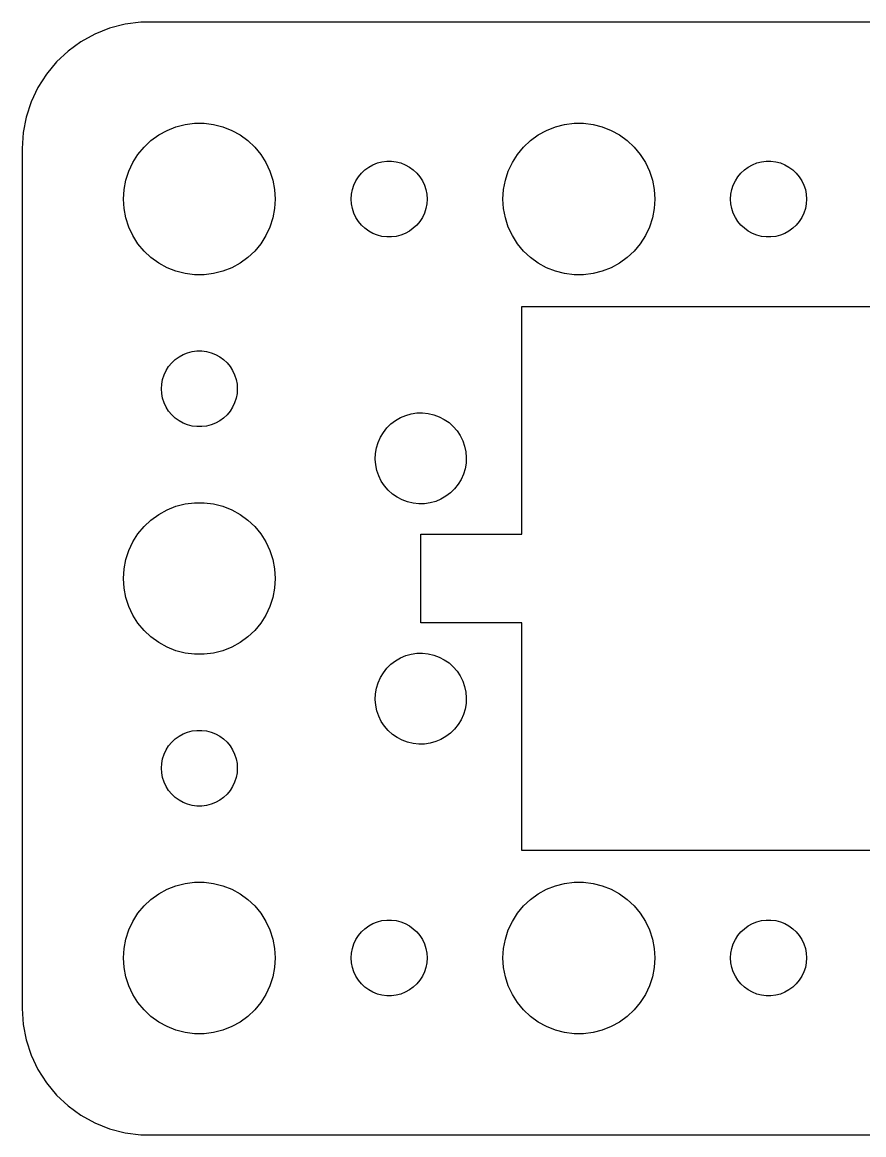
# Model space of a CAD drawing. Header units: metres. Extents: x -52 to 22, y -22 to 130.
# Drawn here: x -52 to -18.74, y -21.99 to 21.99 of the extents above; entities that cross this region are included whole.
import ezdxf

# ---------------------------------------------------------------- set-up
doc = ezdxf.new("R2010")
doc.units = ezdxf.units.M

msp = doc.modelspace()

# ---------------------------------------------------------------- linework, layer by layer
for p, q in [((-47.3139, 21.9901), (-47.9369, 21.9114)), ((17.3139, 21.9901), (-47.3139, 21.9901)), ((-48.5451, 21.7553), (-49.1289, 21.5241)), ((-47.9369, 21.9114), (-48.5451, 21.7553)), ((-49.6791, 21.2216), (-50.1871, 20.8526)), ((-49.1289, 21.5241), (-49.6791, 21.2216)), ((-50.1871, 20.8526), (-50.6448, 20.4227)), ((-50.6448, 20.4227), (-51.0451, 19.9389)), ((-51.0451, 19.9389), (-51.3815, 19.4088)), ((-51.3815, 19.4088), (-51.6489, 18.8406)), ((-51.6489, 18.8406), (-51.8429, 18.2434)), ((-51.8429, 18.2434), (-51.9606, 17.6267)), ((-51.9606, 17.6267), (-52, 17)), ((-46.6075, 17.533), (-46.2773, 17.7145)), ((-46.2773, 17.7145), (-45.927, 17.8532)), ((-45.927, 17.8532), (-45.5621, 17.9469)), ((-45.5621, 17.9469), (-45.1884, 17.9941)), ((-45.1884, 17.9941), (-44.8116, 17.9941)), ((-44.8116, 17.9941), (-44.4379, 17.9469)), ((-44.4379, 17.9469), (-44.0729, 17.8532)), ((-44.0729, 17.8532), (-43.7227, 17.7145)), ((-43.7227, 17.7145), (-43.3925, 17.533)), ((-31.6075, 17.533), (-31.2773, 17.7145)), ((-31.2773, 17.7145), (-30.927, 17.8532)), ((-30.927, 17.8532), (-30.5621, 17.9469)), ((-30.5621, 17.9469), (-30.1884, 17.9941)), ((-30.1884, 17.9941), (-29.8116, 17.9941)), ((-29.8116, 17.9941), (-29.4379, 17.9469)), ((-29.4379, 17.9469), (-29.0729, 17.8532)), ((-29.0729, 17.8532), (-28.7227, 17.7145)), ((-28.7227, 17.7145), (-28.3925, 17.533)), ((-47.1869, 17.0536), (-46.9123, 17.3115)), ((-46.9123, 17.3115), (-46.6075, 17.533)), ((-43.3925, 17.533), (-43.0877, 17.3115)), ((-43.0877, 17.3115), (-42.8131, 17.0536)), ((-32.1869, 17.0536), (-31.9123, 17.3115)), ((-31.9123, 17.3115), (-31.6075, 17.533)), ((-28.3925, 17.533), (-28.0877, 17.3115)), ((-28.0877, 17.3115), (-27.8131, 17.0536)), ((-52, 17), (-52, -17)), ((-47.6289, 16.4453), (-47.427, 16.7634)), ((-47.427, 16.7634), (-47.1869, 17.0536)), ((-42.8131, 17.0536), (-42.5729, 16.7634)), ((-42.5729, 16.7634), (-42.3711, 16.4453)), ((-32.6289, 16.4453), (-32.427, 16.7634)), ((-32.427, 16.7634), (-32.1869, 17.0536)), ((-27.8131, 17.0536), (-27.5729, 16.7634)), ((-27.5729, 16.7634), (-27.3711, 16.4453)), ((-47.7893, 16.1044), (-47.6289, 16.4453)), ((-42.3711, 16.4453), (-42.2107, 16.1044)), ((-38.3037, 16.2665), (-38.1387, 16.3572)), ((-38.1387, 16.3572), (-37.9635, 16.4266)), ((-37.9635, 16.4266), (-37.7811, 16.4734)), ((-37.7811, 16.4734), (-37.5942, 16.497)), ((-37.5942, 16.497), (-37.4058, 16.497)), ((-37.4058, 16.497), (-37.2189, 16.4734)), ((-37.2189, 16.4734), (-37.0365, 16.4266)), ((-37.0365, 16.4266), (-36.8613, 16.3572)), ((-36.8613, 16.3572), (-36.6963, 16.2665)), ((-32.7893, 16.1044), (-32.6289, 16.4453)), ((-27.3711, 16.4453), (-27.2107, 16.1044)), ((-23.3037, 16.2665), (-23.1387, 16.3572)), ((-23.1387, 16.3572), (-22.9635, 16.4266)), ((-22.9635, 16.4266), (-22.7811, 16.4734)), ((-22.7811, 16.4734), (-22.5942, 16.497)), ((-22.5942, 16.497), (-22.4058, 16.497)), ((-22.4058, 16.497), (-22.2189, 16.4734)), ((-22.2189, 16.4734), (-22.0365, 16.4266)), ((-22.0365, 16.4266), (-21.8613, 16.3572)), ((-21.8613, 16.3572), (-21.6963, 16.2665)), ((-47.9057, 15.7461), (-47.7893, 16.1044)), ((-42.2107, 16.1044), (-42.0942, 15.7461)), ((-38.8145, 15.7226), (-38.7135, 15.8817)), ((-38.7135, 15.8817), (-38.5934, 16.0268)), ((-38.5934, 16.0268), (-38.4561, 16.1558)), ((-38.4561, 16.1558), (-38.3037, 16.2665)), ((-36.6963, 16.2665), (-36.5439, 16.1558)), ((-36.5439, 16.1558), (-36.4065, 16.0268)), ((-36.4065, 16.0268), (-36.2865, 15.8817)), ((-36.2865, 15.8817), (-36.1855, 15.7226)), ((-32.9057, 15.7461), (-32.7893, 16.1044)), ((-27.2107, 16.1044), (-27.0942, 15.7461)), ((-23.8145, 15.7226), (-23.7135, 15.8817)), ((-23.7135, 15.8817), (-23.5934, 16.0268)), ((-23.5934, 16.0268), (-23.4561, 16.1558)), ((-23.4561, 16.1558), (-23.3037, 16.2665)), ((-21.6963, 16.2665), (-21.5439, 16.1558)), ((-21.5439, 16.1558), (-21.4065, 16.0268)), ((-21.4065, 16.0268), (-21.2865, 15.8817)), ((-21.2865, 15.8817), (-21.1855, 15.7226)), ((-47.9763, 15.376), (-47.9057, 15.7461)), ((-42.0942, 15.7461), (-42.0237, 15.376)), ((-38.9529, 15.373), (-38.8947, 15.5522)), ((-38.8947, 15.5522), (-38.8145, 15.7226)), ((-36.1855, 15.7226), (-36.1053, 15.5522)), ((-36.1053, 15.5522), (-36.0471, 15.373)), ((-32.9763, 15.376), (-32.9057, 15.7461)), ((-27.0942, 15.7461), (-27.0237, 15.376)), ((-23.9529, 15.373), (-23.8947, 15.5522)), ((-23.8947, 15.5522), (-23.8145, 15.7226)), ((-21.1855, 15.7226), (-21.1053, 15.5522)), ((-21.1053, 15.5522), (-21.0471, 15.373)), ((-48, 15), (-47.9763, 15.376)), ((-47.9763, 14.624), (-48, 15)), ((-42.0237, 15.376), (-42, 15)), ((-42, 15), (-42.0237, 14.624)), ((-39, 15), (-38.9882, 15.188)), ((-38.9882, 14.812), (-39, 15)), ((-38.9882, 15.188), (-38.9529, 15.373)), ((-36.0471, 15.373), (-36.0118, 15.188)), ((-36.0118, 15.188), (-36, 15)), ((-36, 15), (-36.0118, 14.812)), ((-33, 15), (-32.9763, 15.376)), ((-32.9763, 14.624), (-33, 15)), ((-27.0237, 15.376), (-27, 15)), ((-27, 15), (-27.0237, 14.624)), ((-24, 15), (-23.9882, 15.188)), ((-23.9882, 14.812), (-24, 15)), ((-23.9882, 15.188), (-23.9529, 15.373)), ((-21.0471, 15.373), (-21.0118, 15.188)), ((-21.0118, 15.188), (-21, 15)), ((-21, 15), (-21.0118, 14.812)), ((-47.9057, 14.2539), (-47.9763, 14.624)), ((-42.0237, 14.624), (-42.0942, 14.2539)), ((-38.9529, 14.627), (-38.9882, 14.812)), ((-38.8947, 14.4478), (-38.9529, 14.627)), ((-36.0471, 14.627), (-36.1053, 14.4478)), ((-36.0118, 14.812), (-36.0471, 14.627)), ((-32.9057, 14.2539), (-32.9763, 14.624)), ((-27.0237, 14.624), (-27.0942, 14.2539)), ((-23.9529, 14.627), (-23.9882, 14.812)), ((-23.8947, 14.4478), (-23.9529, 14.627)), ((-21.0471, 14.627), (-21.1053, 14.4478)), ((-21.0118, 14.812), (-21.0471, 14.627)), ((-47.7893, 13.8956), (-47.9057, 14.2539)), ((-42.0942, 14.2539), (-42.2107, 13.8956)), ((-38.8145, 14.2774), (-38.8947, 14.4478)), ((-38.7135, 14.1183), (-38.8145, 14.2774)), ((-38.5934, 13.9732), (-38.7135, 14.1183)), ((-36.2865, 14.1183), (-36.4065, 13.9732)), ((-36.1855, 14.2774), (-36.2865, 14.1183)), ((-36.1053, 14.4478), (-36.1855, 14.2774)), ((-32.7893, 13.8956), (-32.9057, 14.2539)), ((-27.0942, 14.2539), (-27.2107, 13.8956)), ((-23.8145, 14.2774), (-23.8947, 14.4478)), ((-23.7135, 14.1183), (-23.8145, 14.2774)), ((-23.5934, 13.9732), (-23.7135, 14.1183)), ((-21.2865, 14.1183), (-21.4065, 13.9732)), ((-21.1855, 14.2774), (-21.2865, 14.1183)), ((-21.1053, 14.4478), (-21.1855, 14.2774)), ((-47.6289, 13.5547), (-47.7893, 13.8956)), ((-42.2107, 13.8956), (-42.3711, 13.5547)), ((-38.4561, 13.8442), (-38.5934, 13.9732)), ((-38.3037, 13.7335), (-38.4561, 13.8442)), ((-38.1387, 13.6427), (-38.3037, 13.7335)), ((-37.9635, 13.5734), (-38.1387, 13.6427)), ((-36.8613, 13.6427), (-37.0365, 13.5734)), ((-36.6963, 13.7335), (-36.8613, 13.6427)), ((-36.5439, 13.8442), (-36.6963, 13.7335)), ((-36.4065, 13.9732), (-36.5439, 13.8442)), ((-32.6289, 13.5547), (-32.7893, 13.8956)), ((-27.2107, 13.8956), (-27.3711, 13.5547)), ((-23.4561, 13.8442), (-23.5934, 13.9732)), ((-23.3037, 13.7335), (-23.4561, 13.8442)), ((-23.1387, 13.6427), (-23.3037, 13.7335)), ((-22.9635, 13.5734), (-23.1387, 13.6427)), ((-21.8613, 13.6427), (-22.0365, 13.5734)), ((-21.6963, 13.7335), (-21.8613, 13.6427)), ((-21.5439, 13.8442), (-21.6963, 13.7335)), ((-21.4065, 13.9732), (-21.5439, 13.8442)), ((-47.427, 13.2366), (-47.6289, 13.5547)), ((-47.1869, 12.9464), (-47.427, 13.2366)), ((-42.5729, 13.2366), (-42.8131, 12.9464)), ((-42.3711, 13.5547), (-42.5729, 13.2366)), ((-37.7811, 13.5266), (-37.9635, 13.5734)), ((-37.5942, 13.5029), (-37.7811, 13.5266)), ((-37.4058, 13.5029), (-37.5942, 13.5029)), ((-37.2189, 13.5266), (-37.4058, 13.5029)), ((-37.0365, 13.5734), (-37.2189, 13.5266)), ((-32.427, 13.2366), (-32.6289, 13.5547)), ((-32.1869, 12.9464), (-32.427, 13.2366)), ((-27.5729, 13.2366), (-27.8131, 12.9464)), ((-27.3711, 13.5547), (-27.5729, 13.2366)), ((-22.7811, 13.5266), (-22.9635, 13.5734)), ((-22.5942, 13.5029), (-22.7811, 13.5266)), ((-22.4058, 13.5029), (-22.5942, 13.5029)), ((-22.2189, 13.5266), (-22.4058, 13.5029)), ((-22.0365, 13.5734), (-22.2189, 13.5266)), ((-46.9123, 12.6884), (-47.1869, 12.9464)), ((-42.8131, 12.9464), (-43.0877, 12.6884)), ((-31.9123, 12.6884), (-32.1869, 12.9464)), ((-27.8131, 12.9464), (-28.0877, 12.6884)), ((-46.6075, 12.467), (-46.9123, 12.6884)), ((-46.2773, 12.2855), (-46.6075, 12.467)), ((-43.3925, 12.467), (-43.7227, 12.2855)), ((-43.0877, 12.6884), (-43.3925, 12.467)), ((-31.6075, 12.467), (-31.9123, 12.6884)), ((-31.2773, 12.2855), (-31.6075, 12.467)), ((-28.3925, 12.467), (-28.7227, 12.2855)), ((-28.0877, 12.6884), (-28.3925, 12.467)), ((-45.927, 12.1468), (-46.2773, 12.2855)), ((-45.5621, 12.0531), (-45.927, 12.1468)), ((-45.1884, 12.0059), (-45.5621, 12.0531)), ((-44.8116, 12.0059), (-45.1884, 12.0059)), ((-44.4379, 12.0531), (-44.8116, 12.0059)), ((-44.0729, 12.1468), (-44.4379, 12.0531)), ((-43.7227, 12.2855), (-44.0729, 12.1468)), ((-30.927, 12.1468), (-31.2773, 12.2855)), ((-30.5621, 12.0531), (-30.927, 12.1468)), ((-30.1884, 12.0059), (-30.5621, 12.0531)), ((-29.8116, 12.0059), (-30.1884, 12.0059)), ((-29.4379, 12.0531), (-29.8116, 12.0059)), ((-29.0729, 12.1468), (-29.4379, 12.0531)), ((-28.7227, 12.2855), (-29.0729, 12.1468)), ((-32.25, 1.75), (-32.25, 10.75)), ((-32.25, 10.75), (-5.30566, 10.75)), ((-45.8037, 8.76648), (-45.6387, 8.85724)), ((-45.6387, 8.85724), (-45.4635, 8.92657)), ((-45.4635, 8.92657), (-45.2811, 8.97342)), ((-45.2811, 8.97342), (-45.0942, 8.99704)), ((-45.0942, 8.99704), (-44.9058, 8.99704)), ((-44.9058, 8.99704), (-44.7189, 8.97342)), ((-44.7189, 8.97342), (-44.5365, 8.92657)), ((-44.5365, 8.92657), (-44.3613, 8.85724)), ((-44.3613, 8.85724), (-44.1963, 8.76648)), ((-46.3145, 8.22263), (-46.2135, 8.38167)), ((-46.2135, 8.38167), (-46.0934, 8.52681)), ((-46.0934, 8.52681), (-45.9561, 8.65576)), ((-45.9561, 8.65576), (-45.8037, 8.76648)), ((-44.1963, 8.76648), (-44.0439, 8.65576)), ((-44.0439, 8.65576), (-43.9065, 8.52681)), ((-43.9065, 8.52681), (-43.7865, 8.38167)), ((-43.7865, 8.38167), (-43.6855, 8.22263)), ((-46.4529, 7.87303), (-46.3947, 8.05219)), ((-46.3947, 8.05219), (-46.3145, 8.22263)), ((-43.6855, 8.22263), (-43.6053, 8.05219)), ((-43.6053, 8.05219), (-43.5471, 7.87303)), ((-46.5, 7.5), (-46.4882, 7.68799)), ((-46.4882, 7.312), (-46.5, 7.5)), ((-46.4882, 7.68799), (-46.4529, 7.87303)), ((-43.5471, 7.87303), (-43.5118, 7.68799)), ((-43.5118, 7.68799), (-43.5, 7.5)), ((-43.5, 7.5), (-43.5118, 7.312)), ((-46.4529, 7.12695), (-46.4882, 7.312)), ((-46.3947, 6.9478), (-46.4529, 7.12695)), ((-43.5471, 7.12695), (-43.6053, 6.9478)), ((-43.5118, 7.312), (-43.5471, 7.12695)), ((-46.3145, 6.77736), (-46.3947, 6.9478)), ((-46.2135, 6.61832), (-46.3145, 6.77736)), ((-46.0934, 6.47318), (-46.2135, 6.61832)), ((-43.7865, 6.61832), (-43.9065, 6.47318)), ((-43.6855, 6.77736), (-43.7865, 6.61832)), ((-43.6053, 6.9478), (-43.6855, 6.77736)), ((-45.9561, 6.34422), (-46.0934, 6.47318)), ((-45.8037, 6.23351), (-45.9561, 6.34422)), ((-45.6387, 6.14275), (-45.8037, 6.23351)), ((-44.1963, 6.23351), (-44.3613, 6.14275)), ((-44.0439, 6.34422), (-44.1963, 6.23351)), ((-43.9065, 6.47318), (-44.0439, 6.34422)), ((-37.4261, 6.11258), (-37.2461, 6.24925)), ((-37.2461, 6.24925), (-37.0503, 6.36227)), ((-37.0503, 6.36227), (-36.8419, 6.44987)), ((-36.8419, 6.44987), (-36.6242, 6.51065)), ((-36.6242, 6.51065), (-36.4006, 6.54369)), ((-36.4006, 6.54369), (-36.1746, 6.54842)), ((-36.1746, 6.54842), (-35.9498, 6.52478)), ((-35.9498, 6.52478), (-35.7297, 6.47316)), ((-35.7297, 6.47316), (-35.5179, 6.39438)), ((-35.5179, 6.39438), (-35.3176, 6.28964)), ((-35.3176, 6.28964), (-35.1319, 6.16064)), ((-35.1319, 6.16064), (-34.9639, 6.00938)), ((-45.4635, 6.07341), (-45.6387, 6.14275)), ((-45.2811, 6.02657), (-45.4635, 6.07341)), ((-45.0942, 6.00294), (-45.2811, 6.02657)), ((-44.9058, 6.00294), (-45.0942, 6.00294)), ((-44.7189, 6.02657), (-44.9058, 6.00294)), ((-44.5365, 6.07341), (-44.7189, 6.02657)), ((-44.3613, 6.14275), (-44.5365, 6.07341)), ((-37.8452, 5.58392), (-37.7281, 5.77728)), ((-37.7281, 5.77728), (-37.5877, 5.95442)), ((-37.5877, 5.95442), (-37.4261, 6.11258)), ((-34.9639, 6.00938), (-34.8162, 5.83827)), ((-34.8162, 5.83827), (-34.6911, 5.64999)), ((-38.0024, 5.16103), (-37.9371, 5.37743)), ((-37.9371, 5.37743), (-37.8452, 5.58392)), ((-34.6911, 5.64999), (-34.5906, 5.44753)), ((-34.5906, 5.44753), (-34.5163, 5.23405)), ((-38.0496, 4.7123), (-38.0401, 4.93814)), ((-38.0401, 4.93814), (-38.0024, 5.16103)), ((-34.5163, 5.23405), (-34.4693, 5.01294)), ((-34.4693, 5.01294), (-34.4504, 4.78769)), ((-38.0307, 4.48705), (-38.0496, 4.7123)), ((-37.9837, 4.26593), (-38.0307, 4.48705)), ((-34.4599, 4.56184), (-34.4976, 4.33896)), ((-34.4504, 4.78769), (-34.4599, 4.56184)), ((-37.9093, 4.05246), (-37.9837, 4.26593)), ((-37.8088, 3.84999), (-37.9093, 4.05246)), ((-34.5629, 4.12256), (-34.6548, 3.91606)), ((-34.4976, 4.33896), (-34.5629, 4.12256)), ((-37.6837, 3.66171), (-37.8088, 3.84999)), ((-37.536, 3.4906), (-37.6837, 3.66171)), ((-34.9123, 3.54556), (-35.0738, 3.38741)), ((-34.7719, 3.7227), (-34.9123, 3.54556)), ((-34.6548, 3.91606), (-34.7719, 3.7227)), ((-37.3681, 3.33934), (-37.536, 3.4906)), ((-37.1824, 3.21034), (-37.3681, 3.33934)), ((-36.9821, 3.10561), (-37.1824, 3.21034)), ((-36.7702, 3.02682), (-36.9821, 3.10561)), ((-35.4496, 3.13771), (-35.658, 3.05011)), ((-35.2539, 3.25073), (-35.4496, 3.13771)), ((-35.0738, 3.38741), (-35.2539, 3.25073)), ((-46.6075, 2.53297), (-46.2773, 2.71448)), ((-46.2773, 2.71448), (-45.927, 2.85316)), ((-45.927, 2.85316), (-45.5621, 2.94685)), ((-45.5621, 2.94685), (-45.1884, 2.99408)), ((-45.1884, 2.99408), (-44.8116, 2.99408)), ((-44.8116, 2.99408), (-44.4379, 2.94685)), ((-44.4379, 2.94685), (-44.0729, 2.85316)), ((-44.0729, 2.85316), (-43.7227, 2.71448)), ((-43.7227, 2.71448), (-43.3925, 2.53297)), ((-36.5502, 2.9752), (-36.7702, 3.02682)), ((-36.3254, 2.95157), (-36.5502, 2.9752)), ((-36.0994, 2.9563), (-36.3254, 2.95157)), ((-35.8757, 2.98933), (-36.0994, 2.9563)), ((-35.658, 3.05011), (-35.8757, 2.98933)), ((-47.1869, 2.05363), (-46.9123, 2.31154)), ((-46.9123, 2.31154), (-46.6075, 2.53297)), ((-43.3925, 2.53297), (-43.0877, 2.31154)), ((-43.0877, 2.31154), (-42.8131, 2.05363)), ((-47.6289, 1.44525), (-47.427, 1.76335)), ((-47.427, 1.76335), (-47.1869, 2.05363)), ((-42.8131, 2.05363), (-42.5729, 1.76335)), ((-42.5729, 1.76335), (-42.3711, 1.44525)), ((-47.7893, 1.10437), (-47.6289, 1.44525)), ((-42.3711, 1.44525), (-42.2107, 1.10437)), ((-36.25, -1.75), (-36.25, 1.75)), ((-36.25, 1.75), (-32.25, 1.75)), ((-47.9057, 0.74606), (-47.7893, 1.10437)), ((-42.2107, 1.10437), (-42.0942, 0.74606)), ((-47.9763, 0.37599), (-47.9057, 0.74606)), ((-42.0942, 0.74606), (-42.0237, 0.37599)), ((-48, 0), (-47.9763, 0.37599)), ((-47.9763, -0.37599), (-48, 0)), ((-42.0237, 0.37599), (-42, 0)), ((-42, 0), (-42.0237, -0.37599)), ((-47.9057, -0.74606), (-47.9763, -0.37599)), ((-42.0237, -0.37599), (-42.0942, -0.74606)), ((-47.7893, -1.10437), (-47.9057, -0.74606)), ((-42.0942, -0.74606), (-42.2107, -1.10437)), ((-47.6289, -1.44525), (-47.7893, -1.10437)), ((-42.2107, -1.10437), (-42.3711, -1.44525)), ((-47.427, -1.76335), (-47.6289, -1.44525)), ((-42.3711, -1.44525), (-42.5729, -1.76335)), ((-32.25, -1.75), (-36.25, -1.75)), ((-32.25, -10.75), (-32.25, -1.75)), ((-47.1869, -2.05363), (-47.427, -1.76335)), ((-46.9123, -2.31154), (-47.1869, -2.05363)), ((-42.8131, -2.05363), (-43.0877, -2.31154)), ((-42.5729, -1.76335), (-42.8131, -2.05363)), ((-46.6075, -2.53297), (-46.9123, -2.31154)), ((-46.2773, -2.71448), (-46.6075, -2.53297)), ((-43.3925, -2.53297), (-43.7227, -2.71448)), ((-43.0877, -2.31154), (-43.3925, -2.53297)), ((-45.927, -2.85316), (-46.2773, -2.71448)), ((-45.5621, -2.94685), (-45.927, -2.85316)), ((-45.1884, -2.99408), (-45.5621, -2.94685)), ((-44.8116, -2.99408), (-45.1884, -2.99408)), ((-44.4379, -2.94685), (-44.8116, -2.99408)), ((-44.0729, -2.85316), (-44.4379, -2.94685)), ((-43.7227, -2.71448), (-44.0729, -2.85316)), ((-37.0503, -3.13771), (-36.8419, -3.05011)), ((-36.8419, -3.05011), (-36.6242, -2.98933)), ((-36.6242, -2.98933), (-36.4006, -2.9563)), ((-36.4006, -2.9563), (-36.1746, -2.95157)), ((-36.1746, -2.95157), (-35.9498, -2.9752)), ((-35.9498, -2.9752), (-35.7297, -3.02682)), ((-35.7297, -3.02682), (-35.5179, -3.10561)), ((-37.5877, -3.54556), (-37.4261, -3.38741)), ((-37.4261, -3.38741), (-37.2461, -3.25073)), ((-37.2461, -3.25073), (-37.0503, -3.13771)), ((-35.5179, -3.10561), (-35.3176, -3.21034)), ((-35.3176, -3.21034), (-35.1319, -3.33934)), ((-35.1319, -3.33934), (-34.9639, -3.4906)), ((-34.9639, -3.4906), (-34.8162, -3.66171)), ((-37.9371, -4.12256), (-37.8452, -3.91606)), ((-37.8452, -3.91606), (-37.7281, -3.7227)), ((-37.7281, -3.7227), (-37.5877, -3.54556)), ((-34.8162, -3.66171), (-34.6911, -3.84999)), ((-34.6911, -3.84999), (-34.5906, -4.05246)), ((-38.0401, -4.56184), (-38.0024, -4.33896)), ((-38.0024, -4.33896), (-37.9371, -4.12256)), ((-34.5906, -4.05246), (-34.5163, -4.26593)), ((-34.5163, -4.26593), (-34.4693, -4.48705)), ((-38.0496, -4.78769), (-38.0401, -4.56184)), ((-38.0307, -5.01294), (-38.0496, -4.78769)), ((-34.4693, -4.48705), (-34.4504, -4.7123)), ((-34.4504, -4.7123), (-34.4599, -4.93814)), ((-37.9837, -5.23405), (-38.0307, -5.01294)), ((-37.9093, -5.44753), (-37.9837, -5.23405)), ((-34.4976, -5.16103), (-34.5629, -5.37743)), ((-34.4599, -4.93814), (-34.4976, -5.16103)), ((-37.8088, -5.64999), (-37.9093, -5.44753)), ((-37.6837, -5.83827), (-37.8088, -5.64999)), ((-34.6548, -5.58392), (-34.7719, -5.77728)), ((-34.5629, -5.37743), (-34.6548, -5.58392)), ((-45.8037, -6.23351), (-45.6387, -6.14275)), ((-45.6387, -6.14275), (-45.4635, -6.07341)), ((-45.4635, -6.07341), (-45.2811, -6.02657)), ((-45.2811, -6.02657), (-45.0942, -6.00294)), ((-45.0942, -6.00294), (-44.9058, -6.00294)), ((-44.9058, -6.00294), (-44.7189, -6.02657)), ((-44.7189, -6.02657), (-44.5365, -6.07341)), ((-44.5365, -6.07341), (-44.3613, -6.14275)), ((-44.3613, -6.14275), (-44.1963, -6.23351)), ((-37.536, -6.00938), (-37.6837, -5.83827)), ((-37.3681, -6.16064), (-37.536, -6.00938)), ((-35.0738, -6.11258), (-35.2539, -6.24925)), ((-34.9123, -5.95442), (-35.0738, -6.11258)), ((-34.7719, -5.77728), (-34.9123, -5.95442)), ((-46.2135, -6.61832), (-46.0934, -6.47318)), ((-46.0934, -6.47318), (-45.9561, -6.34422)), ((-45.9561, -6.34422), (-45.8037, -6.23351)), ((-44.1963, -6.23351), (-44.0439, -6.34422)), ((-44.0439, -6.34422), (-43.9065, -6.47318)), ((-43.9065, -6.47318), (-43.7865, -6.61832)), ((-37.1824, -6.28964), (-37.3681, -6.16064)), ((-36.9821, -6.39438), (-37.1824, -6.28964)), ((-36.7702, -6.47316), (-36.9821, -6.39438)), ((-36.5502, -6.52478), (-36.7702, -6.47316)), ((-36.3254, -6.54842), (-36.5502, -6.52478)), ((-36.0994, -6.54369), (-36.3254, -6.54842)), ((-35.8757, -6.51065), (-36.0994, -6.54369)), ((-35.658, -6.44987), (-35.8757, -6.51065)), ((-35.4496, -6.36227), (-35.658, -6.44987)), ((-35.2539, -6.24925), (-35.4496, -6.36227)), ((-46.4529, -7.12695), (-46.3947, -6.9478)), ((-46.3947, -6.9478), (-46.3145, -6.77736)), ((-46.3145, -6.77736), (-46.2135, -6.61832)), ((-43.7865, -6.61832), (-43.6855, -6.77736)), ((-43.6855, -6.77736), (-43.6053, -6.9478)), ((-43.6053, -6.9478), (-43.5471, -7.12695)), ((-46.5, -7.5), (-46.4882, -7.312)), ((-46.4882, -7.312), (-46.4529, -7.12695)), ((-43.5471, -7.12695), (-43.5118, -7.312)), ((-43.5118, -7.312), (-43.5, -7.5)), ((-46.4882, -7.68799), (-46.5, -7.5)), ((-46.4529, -7.87303), (-46.4882, -7.68799)), ((-46.3947, -8.05219), (-46.4529, -7.87303)), ((-43.5471, -7.87303), (-43.6053, -8.05219)), ((-43.5118, -7.68799), (-43.5471, -7.87303)), ((-43.5, -7.5), (-43.5118, -7.68799)), ((-46.3145, -8.22263), (-46.3947, -8.05219)), ((-46.2135, -8.38167), (-46.3145, -8.22263)), ((-43.6855, -8.22263), (-43.7865, -8.38167)), ((-43.6053, -8.05219), (-43.6855, -8.22263)), ((-46.0934, -8.52681), (-46.2135, -8.38167)), ((-45.9561, -8.65576), (-46.0934, -8.52681)), ((-45.8037, -8.76648), (-45.9561, -8.65576)), ((-45.6387, -8.85724), (-45.8037, -8.76648)), ((-44.1963, -8.76648), (-44.3613, -8.85724)), ((-44.0439, -8.65576), (-44.1963, -8.76648)), ((-43.9065, -8.52681), (-44.0439, -8.65576)), ((-43.7865, -8.38167), (-43.9065, -8.52681)), ((-45.4635, -8.92657), (-45.6387, -8.85724)), ((-45.2811, -8.97342), (-45.4635, -8.92657)), ((-45.0942, -8.99704), (-45.2811, -8.97342)), ((-44.9058, -8.99704), (-45.0942, -8.99704)), ((-44.7189, -8.97342), (-44.9058, -8.99704)), ((-44.5365, -8.92657), (-44.7189, -8.97342)), ((-44.3613, -8.85724), (-44.5365, -8.92657)), ((-5.30566, -10.75), (-32.25, -10.75)), ((-46.6075, -12.467), (-46.2773, -12.2855)), ((-46.2773, -12.2855), (-45.927, -12.1468)), ((-45.927, -12.1468), (-45.5621, -12.0531)), ((-45.5621, -12.0531), (-45.1884, -12.0059)), ((-45.1884, -12.0059), (-44.8116, -12.0059)), ((-44.8116, -12.0059), (-44.4379, -12.0531)), ((-44.4379, -12.0531), (-44.0729, -12.1468)), ((-44.0729, -12.1468), (-43.7227, -12.2855)), ((-43.7227, -12.2855), (-43.3925, -12.467)), ((-31.6075, -12.467), (-31.2773, -12.2855)), ((-31.2773, -12.2855), (-30.927, -12.1468)), ((-30.927, -12.1468), (-30.5621, -12.0531)), ((-30.5621, -12.0531), (-30.1884, -12.0059)), ((-30.1884, -12.0059), (-29.8116, -12.0059)), ((-29.8116, -12.0059), (-29.4379, -12.0531)), ((-29.4379, -12.0531), (-29.0729, -12.1468)), ((-29.0729, -12.1468), (-28.7227, -12.2855)), ((-28.7227, -12.2855), (-28.3925, -12.467)), ((-47.1869, -12.9464), (-46.9123, -12.6884)), ((-46.9123, -12.6884), (-46.6075, -12.467)), ((-43.3925, -12.467), (-43.0877, -12.6884)), ((-43.0877, -12.6884), (-42.8131, -12.9464)), ((-32.1869, -12.9464), (-31.9123, -12.6884)), ((-31.9123, -12.6884), (-31.6075, -12.467)), ((-28.3925, -12.467), (-28.0877, -12.6884)), ((-28.0877, -12.6884), (-27.8131, -12.9464)), ((-47.427, -13.2366), (-47.1869, -12.9464)), ((-42.8131, -12.9464), (-42.5729, -13.2366)), ((-32.427, -13.2366), (-32.1869, -12.9464)), ((-27.8131, -12.9464), (-27.5729, -13.2366)), ((-47.7893, -13.8956), (-47.6289, -13.5547)), ((-47.6289, -13.5547), (-47.427, -13.2366)), ((-42.5729, -13.2366), (-42.3711, -13.5547)), ((-42.3711, -13.5547), (-42.2107, -13.8956)), ((-38.1387, -13.6427), (-37.9635, -13.5734)), ((-37.9635, -13.5734), (-37.7811, -13.5266)), ((-37.7811, -13.5266), (-37.5942, -13.5029)), ((-37.5942, -13.5029), (-37.4058, -13.5029)), ((-37.4058, -13.5029), (-37.2189, -13.5266)), ((-37.2189, -13.5266), (-37.0365, -13.5734)), ((-37.0365, -13.5734), (-36.8613, -13.6427)), ((-32.7893, -13.8956), (-32.6289, -13.5547)), ((-32.6289, -13.5547), (-32.427, -13.2366)), ((-27.5729, -13.2366), (-27.3711, -13.5547)), ((-27.3711, -13.5547), (-27.2107, -13.8956)), ((-23.1387, -13.6427), (-22.9635, -13.5734)), ((-22.9635, -13.5734), (-22.7811, -13.5266)), ((-22.7811, -13.5266), (-22.5942, -13.5029)), ((-22.5942, -13.5029), (-22.4058, -13.5029)), ((-22.4058, -13.5029), (-22.2189, -13.5266)), ((-22.2189, -13.5266), (-22.0365, -13.5734)), ((-22.0365, -13.5734), (-21.8613, -13.6427)), ((-47.9057, -14.2539), (-47.7893, -13.8956)), ((-42.2107, -13.8956), (-42.0942, -14.2539)), ((-38.7135, -14.1183), (-38.5934, -13.9732)), ((-38.5934, -13.9732), (-38.4561, -13.8442)), ((-38.4561, -13.8442), (-38.3037, -13.7335)), ((-38.3037, -13.7335), (-38.1387, -13.6427)), ((-36.8613, -13.6427), (-36.6963, -13.7335)), ((-36.6963, -13.7335), (-36.5439, -13.8442)), ((-36.5439, -13.8442), (-36.4065, -13.9732)), ((-36.4065, -13.9732), (-36.2865, -14.1183)), ((-32.9057, -14.2539), (-32.7893, -13.8956)), ((-27.2107, -13.8956), (-27.0942, -14.2539)), ((-23.7135, -14.1183), (-23.5934, -13.9732)), ((-23.5934, -13.9732), (-23.4561, -13.8442)), ((-23.4561, -13.8442), (-23.3037, -13.7335)), ((-23.3037, -13.7335), (-23.1387, -13.6427)), ((-21.8613, -13.6427), (-21.6963, -13.7335)), ((-21.6963, -13.7335), (-21.5439, -13.8442)), ((-21.5439, -13.8442), (-21.4065, -13.9732)), ((-21.4065, -13.9732), (-21.2865, -14.1183)), ((-47.9763, -14.624), (-47.9057, -14.2539)), ((-42.0942, -14.2539), (-42.0237, -14.624)), ((-38.9529, -14.627), (-38.8947, -14.4478)), ((-38.8947, -14.4478), (-38.8145, -14.2774)), ((-38.8145, -14.2774), (-38.7135, -14.1183)), ((-36.2865, -14.1183), (-36.1855, -14.2774)), ((-36.1855, -14.2774), (-36.1053, -14.4478)), ((-36.1053, -14.4478), (-36.0471, -14.627)), ((-32.9763, -14.624), (-32.9057, -14.2539)), ((-27.0942, -14.2539), (-27.0237, -14.624)), ((-23.9529, -14.627), (-23.8947, -14.4478)), ((-23.8947, -14.4478), (-23.8145, -14.2774)), ((-23.8145, -14.2774), (-23.7135, -14.1183)), ((-21.2865, -14.1183), (-21.1855, -14.2774)), ((-21.1855, -14.2774), (-21.1053, -14.4478)), ((-21.1053, -14.4478), (-21.0471, -14.627)), ((-48, -15), (-47.9763, -14.624)), ((-42.0237, -14.624), (-42, -15)), ((-39, -15), (-38.9882, -14.812)), ((-38.9882, -14.812), (-38.9529, -14.627)), ((-36.0471, -14.627), (-36.0118, -14.812)), ((-36.0118, -14.812), (-36, -15)), ((-33, -15), (-32.9763, -14.624)), ((-27.0237, -14.624), (-27, -15)), ((-24, -15), (-23.9882, -14.812)), ((-23.9882, -14.812), (-23.9529, -14.627)), ((-21.0471, -14.627), (-21.0118, -14.812)), ((-21.0118, -14.812), (-21, -15)), ((-47.9763, -15.376), (-48, -15)), ((-47.9057, -15.7461), (-47.9763, -15.376)), ((-42.0237, -15.376), (-42.0942, -15.7461)), ((-42, -15), (-42.0237, -15.376)), ((-38.9882, -15.188), (-39, -15)), ((-38.9529, -15.373), (-38.9882, -15.188)), ((-38.8947, -15.5522), (-38.9529, -15.373)), ((-36.0471, -15.373), (-36.1053, -15.5522)), ((-36.0118, -15.188), (-36.0471, -15.373)), ((-36, -15), (-36.0118, -15.188)), ((-32.9763, -15.376), (-33, -15)), ((-32.9057, -15.7461), (-32.9763, -15.376)), ((-27.0237, -15.376), (-27.0942, -15.7461)), ((-27, -15), (-27.0237, -15.376)), ((-23.9882, -15.188), (-24, -15)), ((-23.9529, -15.373), (-23.9882, -15.188)), ((-23.8947, -15.5522), (-23.9529, -15.373)), ((-21.0471, -15.373), (-21.1053, -15.5522)), ((-21.0118, -15.188), (-21.0471, -15.373)), ((-21, -15), (-21.0118, -15.188)), ((-47.7893, -16.1044), (-47.9057, -15.7461)), ((-42.0942, -15.7461), (-42.2107, -16.1044)), ((-38.8145, -15.7226), (-38.8947, -15.5522)), ((-38.7135, -15.8817), (-38.8145, -15.7226)), ((-36.1855, -15.7226), (-36.2865, -15.8817)), ((-36.1053, -15.5522), (-36.1855, -15.7226)), ((-32.7893, -16.1044), (-32.9057, -15.7461)), ((-27.0942, -15.7461), (-27.2107, -16.1044)), ((-23.8145, -15.7226), (-23.8947, -15.5522)), ((-23.7135, -15.8817), (-23.8145, -15.7226)), ((-21.1855, -15.7226), (-21.2865, -15.8817)), ((-21.1053, -15.5522), (-21.1855, -15.7226)), ((-47.6289, -16.4453), (-47.7893, -16.1044)), ((-42.2107, -16.1044), (-42.3711, -16.4453)), ((-38.5934, -16.0268), (-38.7135, -15.8817)), ((-38.4561, -16.1558), (-38.5934, -16.0268)), ((-38.3037, -16.2665), (-38.4561, -16.1558)), ((-38.1387, -16.3572), (-38.3037, -16.2665)), ((-36.6963, -16.2665), (-36.8613, -16.3572)), ((-36.5439, -16.1558), (-36.6963, -16.2665)), ((-36.4065, -16.0268), (-36.5439, -16.1558)), ((-36.2865, -15.8817), (-36.4065, -16.0268)), ((-32.6289, -16.4453), (-32.7893, -16.1044)), ((-27.2107, -16.1044), (-27.3711, -16.4453)), ((-23.5934, -16.0268), (-23.7135, -15.8817)), ((-23.4561, -16.1558), (-23.5934, -16.0268)), ((-23.3037, -16.2665), (-23.4561, -16.1558)), ((-23.1387, -16.3572), (-23.3037, -16.2665)), ((-21.6963, -16.2665), (-21.8613, -16.3572)), ((-21.5439, -16.1558), (-21.6963, -16.2665)), ((-21.4065, -16.0268), (-21.5439, -16.1558)), ((-21.2865, -15.8817), (-21.4065, -16.0268)), ((-47.427, -16.7634), (-47.6289, -16.4453)), ((-42.3711, -16.4453), (-42.5729, -16.7634)), ((-37.9635, -16.4266), (-38.1387, -16.3572)), ((-37.7811, -16.4734), (-37.9635, -16.4266)), ((-37.5942, -16.497), (-37.7811, -16.4734)), ((-37.4058, -16.497), (-37.5942, -16.497)), ((-37.2189, -16.4734), (-37.4058, -16.497)), ((-37.0365, -16.4266), (-37.2189, -16.4734)), ((-36.8613, -16.3572), (-37.0365, -16.4266)), ((-32.427, -16.7634), (-32.6289, -16.4453)), ((-27.3711, -16.4453), (-27.5729, -16.7634)), ((-22.9635, -16.4266), (-23.1387, -16.3572)), ((-22.7811, -16.4734), (-22.9635, -16.4266)), ((-22.5942, -16.497), (-22.7811, -16.4734)), ((-22.4058, -16.497), (-22.5942, -16.497)), ((-22.2189, -16.4734), (-22.4058, -16.497)), ((-22.0365, -16.4266), (-22.2189, -16.4734)), ((-21.8613, -16.3572), (-22.0365, -16.4266)), ((-52, -17), (-51.9606, -17.6267)), ((-47.1869, -17.0536), (-47.427, -16.7634)), ((-46.9123, -17.3115), (-47.1869, -17.0536)), ((-42.8131, -17.0536), (-43.0877, -17.3115)), ((-42.5729, -16.7634), (-42.8131, -17.0536)), ((-32.1869, -17.0536), (-32.427, -16.7634)), ((-31.9123, -17.3115), (-32.1869, -17.0536)), ((-27.8131, -17.0536), (-28.0877, -17.3115)), ((-27.5729, -16.7634), (-27.8131, -17.0536)), ((-46.6075, -17.533), (-46.9123, -17.3115)), ((-46.2773, -17.7145), (-46.6075, -17.533)), ((-43.3925, -17.533), (-43.7227, -17.7145)), ((-43.0877, -17.3115), (-43.3925, -17.533)), ((-31.6075, -17.533), (-31.9123, -17.3115)), ((-31.2773, -17.7145), (-31.6075, -17.533)), ((-28.3925, -17.533), (-28.7227, -17.7145)), ((-28.0877, -17.3115), (-28.3925, -17.533)), ((-51.9606, -17.6267), (-51.8429, -18.2434)), ((-45.927, -17.8532), (-46.2773, -17.7145)), ((-45.5621, -17.9469), (-45.927, -17.8532)), ((-45.1884, -17.9941), (-45.5621, -17.9469)), ((-44.8116, -17.9941), (-45.1884, -17.9941)), ((-44.4379, -17.9469), (-44.8116, -17.9941)), ((-44.0729, -17.8532), (-44.4379, -17.9469)), ((-43.7227, -17.7145), (-44.0729, -17.8532)), ((-30.927, -17.8532), (-31.2773, -17.7145)), ((-30.5621, -17.9469), (-30.927, -17.8532)), ((-30.1884, -17.9941), (-30.5621, -17.9469)), ((-29.8116, -17.9941), (-30.1884, -17.9941)), ((-29.4379, -17.9469), (-29.8116, -17.9941)), ((-29.0729, -17.8532), (-29.4379, -17.9469)), ((-28.7227, -17.7145), (-29.0729, -17.8532)), ((-51.8429, -18.2434), (-51.6489, -18.8406)), ((-51.6489, -18.8406), (-51.3815, -19.4088)), ((-51.3815, -19.4088), (-51.0451, -19.9389)), ((-51.0451, -19.9389), (-50.6448, -20.4227)), ((-50.6448, -20.4227), (-50.1871, -20.8526)), ((-50.1871, -20.8526), (-49.6791, -21.2216)), ((-49.6791, -21.2216), (-49.1289, -21.5241)), ((-49.1289, -21.5241), (-48.5451, -21.7553)), ((-48.5451, -21.7553), (-47.9369, -21.9114)), ((-47.9369, -21.9114), (-47.3139, -21.9901)), ((-47.3139, -21.9901), (17.3139, -21.9901))]:
    msp.add_line(p, q)

doc.saveas('drawing.dxf')
